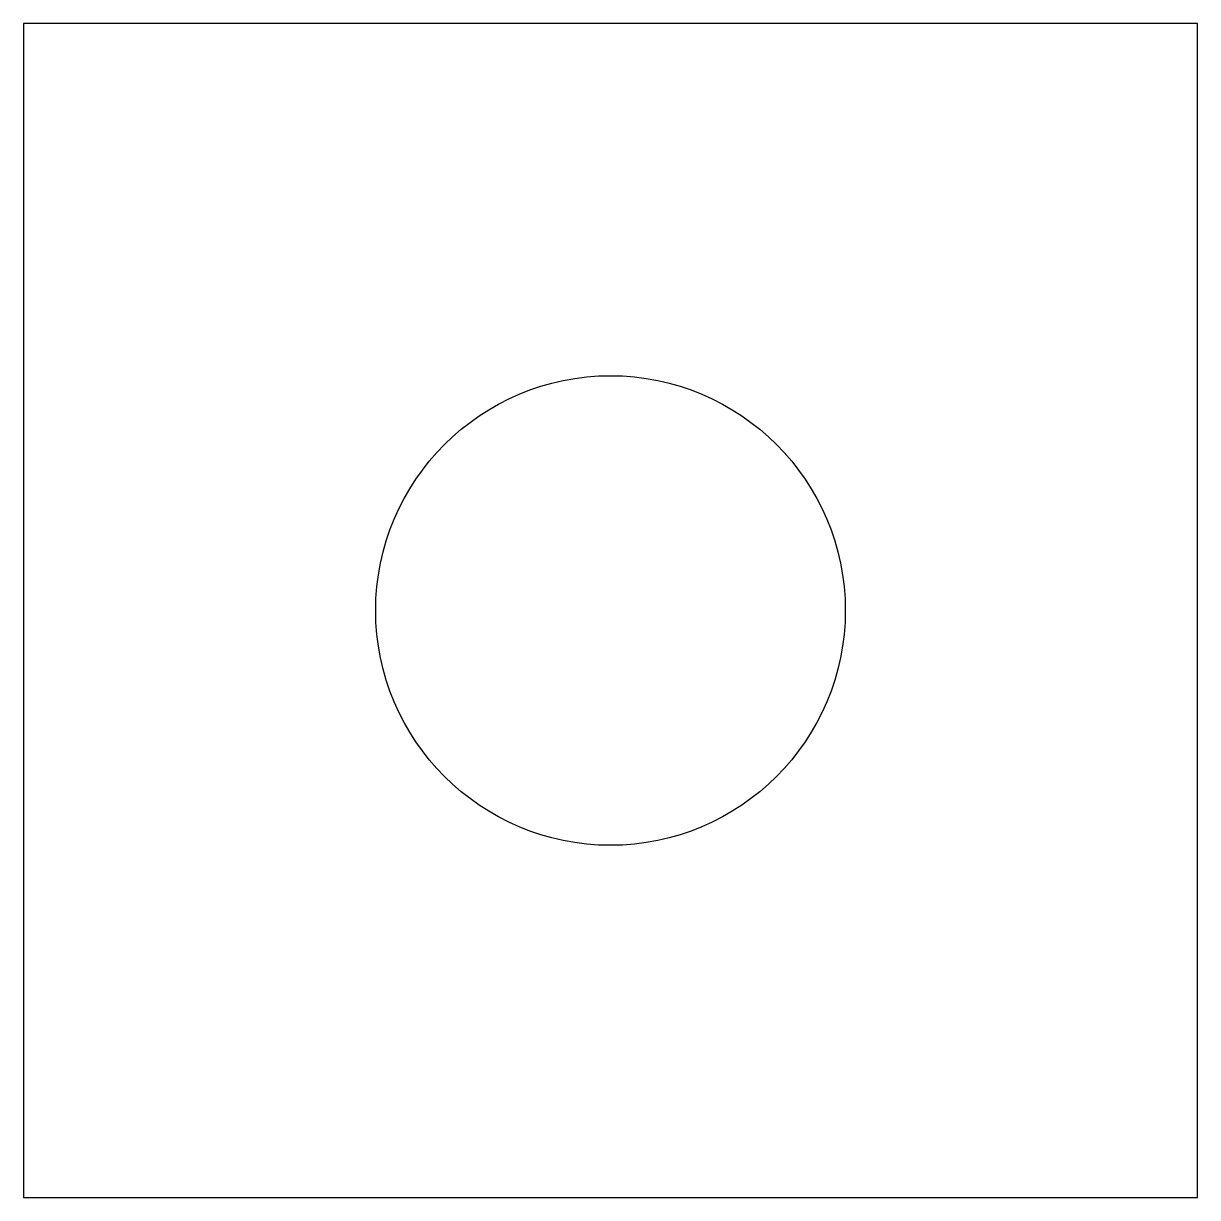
# Model space of a CAD drawing. Extents: x 0 to 100, y 0 to 100.
import ezdxf

# ---------------------------------------------------------------- set-up
doc = ezdxf.new("R2010")
doc.units = 0

msp = doc.modelspace()

# ---------------------------------------------------------------- linework, layer by layer
for p, q in [((100, 100), (0, 100)), ((0, 100), (0, 0)), ((100, 0), (100, 100)), ((0, 0), (100, 0))]:
    msp.add_line(p, q)
msp.add_circle((50, 50), 20)

doc.saveas('drawing.dxf')
